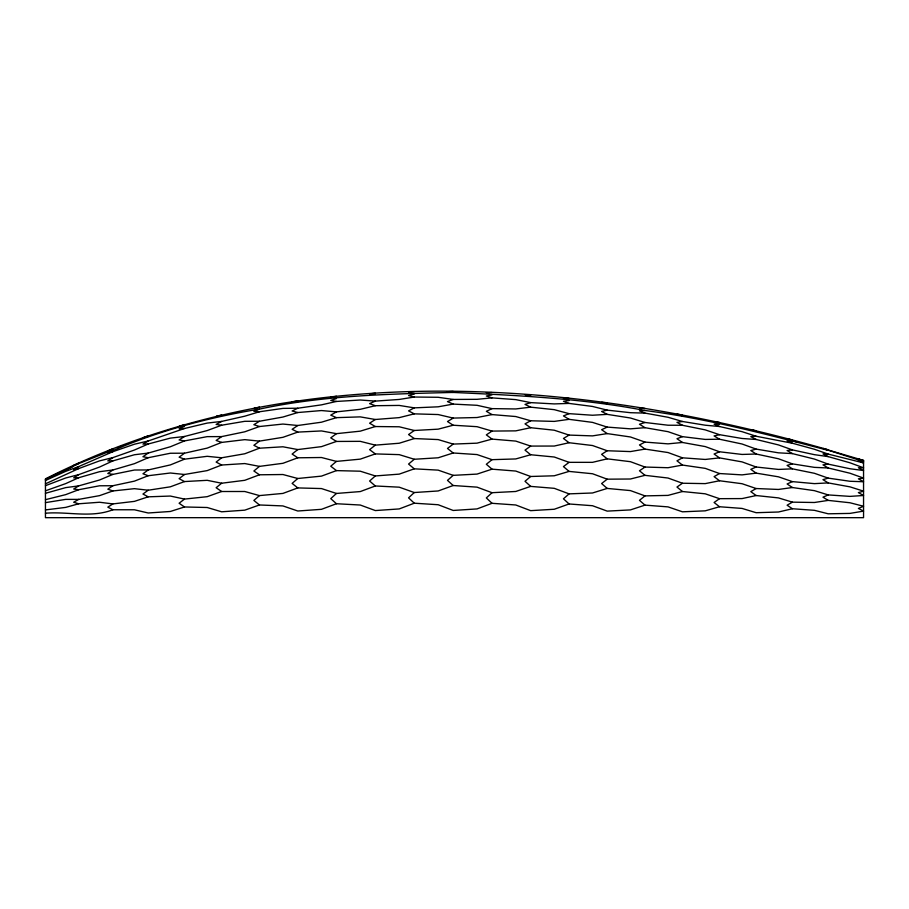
<?xml version="1.0" encoding="UTF-8"?>
<svg xmlns="http://www.w3.org/2000/svg" width="909" height="909" viewBox="0 0 909 909"><rect width="100%" height="100%" fill="white"/><g stroke="black" fill="none" stroke-linecap="round" stroke-linejoin="round"><path stroke-width="1.36" d="M414.277 492.53L408.561 497.848L414.277 503.2L438.172 504.734L453.193 510.46L477.043 508.915L492.019 503.302L515.767 504.984L530.663 510.653L554.263 509.256L569.068 503.972L592.509 505.722L607.201 511.119L630.437 509.904L644.992 505.131L668.024 506.881L682.443 511.812L705.236 510.835L719.496 506.745L742.051 508.426L756.163 512.71L778.445 512.006L792.398 508.745L814.419 510.324L828.201 513.801L849.949 513.403L863.55 511.108L858.391 508.415L863.55 506.256L849.949 502.757L828.201 500.393L814.419 502.495L792.398 502.154L778.445 497.905L756.163 495.541L742.051 498.587L719.496 498.677L705.236 493.814L682.443 491.519L668.024 495.394L644.992 495.882L630.437 490.587L607.201 488.428L592.509 492.985L569.068 493.86L554.263 488.326L530.663 486.395L515.767 491.474L492.019 492.701L477.043 487.144L453.193 485.52L438.172 490.962L414.277 492.53L399.221 487.179L375.315 485.974L360.282 491.564L336.444 493.451L321.468 488.565L297.777 487.917L282.926 493.417L259.451 495.598L244.771 491.496L221.637 491.508L207.195 496.678L184.493 499.086L170.358 496.053L148.201 496.825L134.441 501.37L112.898 503.916L99.535 502.245L78.64 503.791L65.687 507.392L45.45 509.926M492.019 492.701L486.338 497.927L492.019 503.302M336.444 493.451L330.751 498.643L336.444 503.734L360.282 505.029L375.315 510.563L399.221 508.926L414.277 503.2M45.45 499.677L65.687 494.632L78.64 489.735L99.535 485.781L112.898 485.724L134.441 481.134L148.201 475.725L170.358 472.998L184.493 474.487L207.195 470.612L221.637 465.022L244.771 463.556L259.451 466.385L282.926 463.306L297.777 457.795L321.468 457.511L336.444 461.397L360.282 459.136L375.315 453.909L399.221 454.636L414.277 459.261L438.172 457.784L453.193 452.989L477.043 454.568L492.019 459.67L515.767 458.943L530.663 454.739L554.263 457.011L569.068 462.34L592.509 462.34L607.201 458.84L630.437 461.692L644.992 467.044L668.024 467.726L682.443 465.056L705.236 468.362L719.496 473.532L742.051 474.884L756.163 473.134L778.445 476.816L792.398 481.622L814.419 483.633L828.201 482.906L849.949 486.849L863.55 491.155L858.391 492.621L863.55 495.496L849.949 496.382L828.201 494.916L814.419 490.655L792.398 487.531L778.445 489.451L756.163 488.531L742.051 483.713L719.496 480.759L705.236 483.622L682.443 483.236L668.024 478.032L644.992 475.339L630.437 479.009L607.201 479.179L592.509 473.748L569.068 471.407L554.263 475.782L530.663 476.486L515.767 471.055L492.019 469.169L477.043 474.089L453.193 475.35L438.172 470.135L414.277 468.828L399.221 474.134L375.315 475.941L369.611 481.02L375.315 485.974M453.193 475.35L447.489 480.384L453.193 485.52M569.068 493.86L563.455 498.791L569.068 503.972M375.315 475.941L360.282 471.203L336.444 470.612L321.468 476.123L297.777 478.498L292.13 483.406L297.777 487.917M259.451 495.598L253.872 500.416L259.451 504.972L282.926 505.927L297.777 511.006L321.468 509.324L336.444 503.734M530.663 476.486L525.016 481.281L530.663 486.395M336.444 461.397L330.751 466.203L336.444 470.612M414.277 459.261L408.561 464.056L414.277 468.828M259.451 466.385L253.872 470.998L259.451 474.793L282.926 474.521L297.777 478.498M259.451 474.793L244.771 480.304L221.637 483.224L216.137 487.713L221.637 491.508M492.019 459.67L486.338 464.272L492.019 469.169M644.992 495.882L639.47 500.336L644.992 505.131M45.45 490.815L65.687 483.611L78.64 477.748L99.535 471.691L112.898 469.976L134.441 463.67L148.201 457.716L170.358 453.25L184.493 453.205L207.195 448.114L221.637 442.422L244.771 439.649L259.451 441.115L282.926 437.32L297.777 432.105L321.468 430.934L336.444 433.661L360.282 431.161L375.315 426.537L399.221 426.787L414.277 430.48L438.172 429.162L453.193 425.23L477.043 426.685L492.019 431.082L515.767 430.866L530.663 427.719L554.263 430.218L569.068 435.081L592.509 435.888L607.201 433.593L630.437 436.968L644.992 442.092L668.024 443.853L682.443 442.467L705.236 446.58L719.496 451.773L742.051 454.443L756.163 454.023L778.445 458.761L792.398 463.863L814.419 467.362L828.201 467.976L849.949 473.225L863.55 478.089L858.391 478.827L863.55 481.747L849.949 481.27L828.201 478.123L814.419 473.294L792.398 468.839L778.445 469.43L756.163 467.01L742.051 461.886L719.496 457.886L705.236 459.454L682.443 457.818L668.024 452.546L644.992 449.091L630.437 451.58L607.201 450.75L592.509 445.524L569.068 442.728L554.263 446.046L530.663 446.08L515.767 441.092L492.019 439.104L477.043 443.16L453.193 444.092L438.172 439.581L414.277 438.558L399.221 443.24L375.315 445.137L360.282 441.342L336.444 441.444L321.468 446.637L297.777 449.569L292.13 454.068L297.777 457.795M375.315 445.137L369.611 449.66L375.315 453.909M607.201 479.179L601.622 483.554L607.201 488.428M297.777 449.569L282.926 446.785L259.451 448.205L244.771 453.773L221.637 457.784L216.137 462.067L221.637 465.022M184.493 474.487L179.107 478.657L184.493 481.565L207.195 480.316L221.637 483.224M184.493 499.086L179.107 503.245L184.493 506.972L207.195 507.506L221.637 511.801L244.771 510.165L259.451 504.972M453.193 444.092L447.489 448.455L453.193 452.989M569.068 462.34L563.455 466.59L569.068 471.407M259.451 441.115L253.872 445.296L259.451 448.205M336.444 433.661L330.751 437.865L336.444 441.444M184.493 453.205L179.107 457.17L184.493 459.181L207.195 456.307L221.637 457.784M184.493 459.181L170.358 464.919L148.201 469.953L142.952 473.782L148.201 475.725M184.493 481.565L170.358 486.815L148.201 490.224L142.952 494.03L148.201 496.825M530.663 446.08L525.016 450.125L530.663 454.739M414.277 430.48L408.561 434.547L414.277 438.558M719.496 498.677L714.088 502.495L719.496 506.745M45.45 483.838L78.64 468.612L99.535 460.874L112.898 457.602L134.441 450.023L148.201 444.001L170.358 438.115L184.493 436.49L207.195 430.559L221.637 425.219L244.771 421.31L259.451 421.253L282.926 417.038L297.777 412.538L321.468 410.55L336.444 411.868L360.282 409.311L375.315 405.709L399.221 405.425L414.277 407.857L438.172 406.812L453.193 404.096L477.043 405.3L492.019 408.63L515.767 408.948L530.663 407.152L554.263 409.664L569.068 413.652L592.509 415.243L607.201 414.368L630.437 418.004L644.992 422.48L668.024 425.219L682.443 425.276L705.236 429.877L719.496 434.684L742.051 438.479L756.163 439.479L778.445 444.91L792.398 449.898L814.419 454.67L828.201 456.613L849.949 462.783L863.55 467.817L858.391 467.771L863.55 470.532L849.949 468.749L828.201 464.135L814.419 459.068L792.398 453.602L778.445 452.83L756.163 449.103L742.051 444.001L719.496 439.217L705.236 439.422L682.443 436.65L668.024 431.673L644.992 427.684L630.437 428.843L607.201 427.094L592.509 422.39L569.068 419.333L554.263 421.401L530.663 420.765L515.767 416.538L492.019 414.584L477.043 417.526L453.193 418.083L438.172 414.549L414.277 413.856L399.221 417.629L375.315 419.492L360.282 416.879L336.444 417.651L321.468 422.208L297.777 425.492L282.926 424.06L259.451 426.526L244.771 431.798L221.637 436.604L216.137 440.445L221.637 442.422M682.443 483.236L676.966 487.042L682.443 491.519M221.637 436.604L207.195 436.638L184.493 440.922L170.358 446.762L148.201 453.08L142.952 456.716L148.201 457.716M112.898 469.976L107.807 473.487L112.898 474.396L134.441 470.021L148.201 469.953M297.777 425.492L292.13 429.332L297.777 432.105M112.898 485.724L107.807 489.178L112.898 490.951L134.441 488.667L148.201 490.224M644.992 467.044L639.47 470.771L644.992 475.339M492.019 431.082L486.338 434.877L492.019 439.104M112.898 457.602L107.807 460.908L112.898 460.886L134.441 454.75L148.201 453.08M375.315 419.492L369.611 423.208L375.315 426.537M112.898 460.886L99.535 467.056L78.64 474.657L73.697 477.861L78.64 477.748M184.493 436.49L179.107 439.956L184.493 440.922M607.201 450.75L601.622 454.341L607.201 458.84M112.898 474.396L99.535 480.009L78.64 485.895L73.697 489.008L78.64 489.735M112.898 503.916L107.807 507.142L112.898 509.756L134.441 509.779L148.201 512.994L170.358 511.472L184.493 506.972M259.451 421.253L253.872 424.696L259.451 426.526M828.201 449.785C574.488 377.383 287.505 356.214 45.45 478.85L45.45 517.676L863.55 517.676L863.55 460.42L822.975 448.478L863.55 461.533L858.391 460.602L863.55 462.908L828.201 454.102L814.419 449.262L792.398 443.228L756.163 436.263L742.051 431.673L719.496 426.514L705.236 425.207L682.443 421.481L668.024 417.276L644.992 413.106L630.437 412.697L607.201 410.129L592.509 406.448L569.068 403.414L554.263 403.914L530.663 402.619L515.767 399.619L492.019 397.881L477.043 399.324L453.193 399.437L438.172 397.29L414.277 397.04L399.221 399.449L375.315 401.108L360.282 400.017L336.444 401.448L321.468 404.857L297.777 408.221L282.926 408.402L259.451 411.754L244.771 416.186L221.637 421.424L207.195 423.083L184.493 428.491L148.201 440.979L134.441 444.217L112.898 451.682L78.64 466.601L73.697 469.601L78.64 468.612M453.193 418.083L447.489 421.549L453.193 425.23M569.068 435.081L563.455 438.468L569.068 442.728M148.201 440.979L142.952 444.069L148.201 444.001M756.163 488.531L750.811 491.633L756.163 495.541M336.444 411.868L330.751 415.152L336.444 417.651M792.398 502.154L787.103 505.211L792.398 508.745M112.898 490.951L99.535 495.644L78.64 499.393L73.697 502.234L78.64 503.791M719.496 473.532L714.088 476.623L719.496 480.759M682.443 457.818L676.966 460.829L682.443 465.056M221.637 421.424L216.137 424.423L221.637 425.219M530.663 420.765L525.016 423.855L530.663 427.719M828.201 450.341C767.707 434.547 707.088 418.572 644.992 410.493C581.805 398.324 517.357 395.426 453.193 392.438C388.37 394.006 323.127 395.392 259.451 409.107C207.57 417.549 156.007 431.627 107.807 452.75L112.898 451.682M414.277 407.857L408.561 410.891L414.277 413.856M644.992 442.092L639.47 444.956L644.992 449.091M297.777 408.221L292.13 411.016L297.777 412.538M112.898 450.035L78.64 463.579L45.45 479.577M78.64 463.136L73.697 465.51L78.64 463.579M45.45 479.248L72.163 467.067M492.019 408.63L486.338 411.311L492.019 414.584M607.201 427.094L601.622 429.707L607.201 433.593M184.493 426.264L179.107 428.787L184.493 428.491M45.45 480.509L65.687 471.351L78.64 466.601M112.898 448.739L107.807 451.012L112.898 449.444M375.315 401.108L369.611 403.619L375.315 405.709M792.398 481.622L787.103 483.952L792.398 487.531M756.163 467.01L750.811 469.339L756.163 473.134M828.201 494.916L822.975 497.189L828.201 500.393M719.496 451.773L714.088 454.023L719.496 457.886M569.068 413.652L563.455 415.924L569.068 419.333M259.451 409.107L253.872 411.334L259.451 411.754M148.201 435.775L142.952 437.797L148.201 436.445M45.45 485.69L65.687 477.986L78.64 474.657M453.193 399.437L447.489 401.608L453.193 404.096M682.443 436.65L676.966 438.717L682.443 442.467M117.965 447.603L121.772 446.217M184.493 424.526L179.107 426.401L183.141 425.707M336.444 398.54L330.751 400.414L336.444 401.448M644.992 422.48L639.47 424.253L644.992 427.684M530.663 402.619L525.016 404.403L530.663 407.152M828.201 478.123L822.975 479.657L828.201 482.906M792.398 463.863L787.103 465.397L792.398 468.839M221.637 414.89L216.137 416.47L221.637 415.731M45.45 493.303L65.687 487.622L78.64 485.895M756.163 449.103L750.811 450.546L756.163 454.023M414.277 394.029L408.561 395.54L414.277 397.04M112.898 509.756C91.014 518.221 67.982 511.335 45.45 513.221M259.451 407.039L253.872 408.493L256.668 408.334M607.201 410.129L601.622 411.47L607.201 414.368M719.496 434.684L714.088 435.911L719.496 439.217M297.777 400.789L292.13 401.926L297.777 401.744M492.019 394.892L486.338 396.017L492.019 397.881M330.751 397.278L336.444 396.279M45.45 502.632L65.687 499.382L78.64 499.393M682.443 421.481L676.966 422.355L682.443 425.276M828.201 464.135L822.975 464.874L828.201 467.976M569.068 400.551L563.455 401.289L569.068 403.414M375.315 393.188L369.611 393.892L375.315 394.211M792.398 449.898L787.103 450.512L792.398 453.602M408.561 392.268L414.277 391.677M756.163 436.263L750.811 436.615L756.163 439.479M644.992 410.493L639.47 410.823L644.992 413.106M453.193 391.404L447.489 391.711L453.193 392.438M492.019 392.552L486.338 392.768L488.61 393.188M530.663 394.801L525.016 394.733L530.663 395.813M719.496 424.23L714.088 424.151L719.496 426.514M569.068 398.324L563.455 398.176L565.705 398.721M828.201 454.102L822.975 453.921L828.201 456.613M607.201 402.823L601.622 402.414L607.201 403.766M644.992 408.448L639.47 407.971L641.686 408.607M792.398 441.365L787.103 440.865L792.398 443.228M682.443 414.947L676.966 414.22L682.443 415.788M719.496 422.446L714.088 421.651L718.417 423.071M756.163 430.73L750.811 429.707L756.163 431.445M792.398 439.911L787.103 438.808L791.069 440.229M863.55 460.465L858.391 459.068L863.55 461.045M793.693 441.058L797.579 442.138"/></g></svg>
